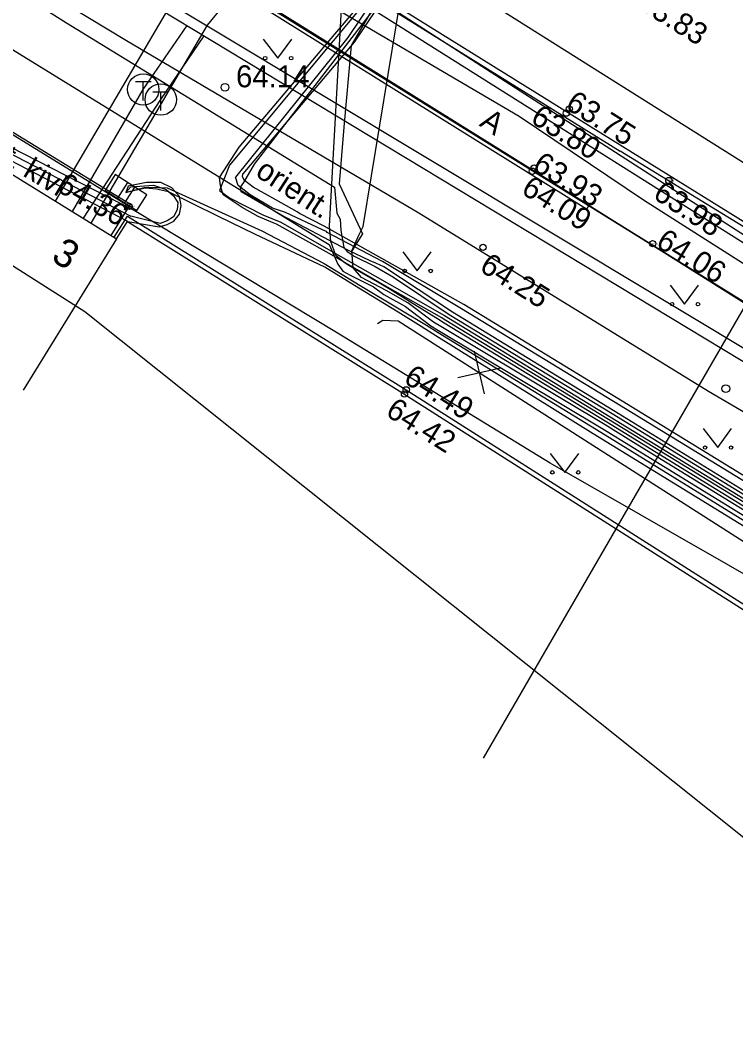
# Model space of a CAD drawing. Extents: x 641621 to 642110, y 6457211 to 6457534.
# Drawn here: x 641869.44 to 641892.26, y 6457326.51 to 6457359.15 of the extents above; entities that cross this region are included whole.
import ezdxf

# ---------------------------------------------------------------- set-up
doc = ezdxf.new("R2010")
doc.units = 0
for name, color, linetype in [('ELRAJATISMP', 7, 'Continuous'), ('HALJASTUS', 7, 'Continuous'), ('HOONE', 7, 'Continuous'), ('KORGUS-EH2000', 7, 'Continuous'), ('KPKAABEL', 7, 'Continuous'), ('MOOTKORG-EH2000', 7, 'Continuous'), ('MOOTMPUNKT', 7, 'Continuous'), ('MOOTNR', 7, 'Continuous'), ('MOOTPIIR', 7, 'Continuous'), ('MPKAABEL', 7, 'Continuous'), ('PIIR', 7, 'Continuous'), ('SITRASS', 7, 'Continuous'), ('SKTRASS', 7, 'Continuous'), ('TEE', 7, 'Continuous'), ('TKAEV', 7, 'Continuous'), ('TTRASS', 7, 'Continuous'), ('VTRASS', 7, 'Continuous')]:
    doc.layers.add(name, color=color, linetype=linetype)

msp = doc.modelspace()

# ---------------------------------------------------------------- linework, layer by layer
at = {"layer": 'ELRAJATISMP'}
for p, q in [((641872.466, 6457354.233), (641872.144, 6457353.73)), ((641873.472, 6457353.59), (641872.466, 6457354.233)), ((641872.854, 6457353.985), (641872.533, 6457353.482)), ((641872.144, 6457353.73), (641873.15, 6457353.087)), ((641873.083, 6457353.838), (641872.762, 6457353.335)), ((641873.15, 6457353.087), (641873.472, 6457353.59))]:
    msp.add_line(p, q, dxfattribs=at)
at = {"layer": 'HALJASTUS'}
for p, q in [((641877.187, 6457358.557), (641877.65, 6457357.95)), ((641877.65, 6457357.95), (641878.096, 6457358.557)), ((641881.637, 6457351.767), (641882.1, 6457351.16)), ((641882.1, 6457351.16), (641882.546, 6457351.767)), ((641890.167, 6457350.707), (641890.63, 6457350.1)), ((641890.63, 6457350.1), (641891.076, 6457350.707)), ((641891.223, 6457346.131), (641891.686, 6457345.525)), ((641891.686, 6457345.525), (641892.132, 6457346.131)), ((641886.347, 6457345.34), (641886.811, 6457344.734)), ((641886.811, 6457344.734), (641887.256, 6457345.34))]:
    msp.add_line(p, q, dxfattribs=at)
for centre in [(641877.249, 6457357.95), (641878.078, 6457357.95), (641881.699, 6457351.16), (641882.528, 6457351.16), (641890.229, 6457350.1), (641891.058, 6457350.1), (641891.285, 6457345.525), (641892.114, 6457345.525), (641886.41, 6457344.734), (641887.238, 6457344.734)]:
    msp.add_circle(centre, 0.055, dxfattribs=at)
at = {"layer": 'HOONE'}
for points in [[(641804.332, 6457394.339), (641872.511, 6457352.187)], [(641872.511, 6457352.187), (641869.525, 6457347.357)]]:
    msp.add_lwpolyline(points, dxfattribs=at)
at = {"layer": 'KORGUS-EH2000'}
for centre, radius in [((641875.969, 6457357.021), 0.125), ((641886.858, 6457356.195), 0.1), ((641886.955, 6457356.326), 0.1), ((641885.772, 6457354.343), 0.1), ((641885.827, 6457354.446), 0.1), ((641890.127, 6457354.047), 0.1), ((641872.906, 6457353.219), 0.1), ((641884.201, 6457351.917), 0.1), ((641889.609, 6457352.029), 0.1), ((641881.749, 6457347.366), 0.1), ((641891.945, 6457347.405), 0.125), ((641881.694, 6457347.232), 0.1)]:
    msp.add_circle(centre, radius, dxfattribs=at)
at = {"layer": 'KPKAABEL'}
for points in [[(641883.843, 6457364.5), (641879.891, 6457358.612), (641876.3, 6457354.148)], [(641884.056, 6457364.368), (641880.091, 6457358.462), (641876.541, 6457354.258)], [(641896.541, 6457333.406), (641896.602, 6457333.271), (641896.778, 6457333.135), (641897.088, 6457333.021), (641897.308, 6457333.102), (641899.284, 6457336.652), (641900.714, 6457339.297), (641900.712, 6457339.533), (641900.601, 6457339.768), (641899.932, 6457340.163), (641898.901, 6457340.713), (641888.644, 6457347.007), (641883.591, 6457350.094), (641879.131, 6457352.589), (641878.349, 6457352.99), (641878.266, 6457353.048), (641877.585, 6457353.431), (641876.869, 6457353.836), (641876.595, 6457354.047), (641876.526, 6457354.168), (641876.541, 6457354.258)], [(641896.77, 6457333.278), (641896.797, 6457333.213), (641897.078, 6457333.073), (641897.198, 6457333.232), (641899.161, 6457336.762), (641900.554, 6457339.337), (641900.552, 6457339.496), (641900.477, 6457339.655), (641899.853, 6457340.024), (641898.803, 6457340.614), (641888.55, 6457346.877), (641883.508, 6457349.957), (641880.991, 6457351.461), (641879.222, 6457352.384), (641879.206, 6457352.414), (641879.074, 6457352.475), (641877.898, 6457353.021), (641877.484, 6457353.159), (641876.766, 6457353.591), (641876.387, 6457353.891), (641876.3, 6457354.148)]]:
    msp.add_lwpolyline(points, dxfattribs=at)
at = {"layer": 'MOOTMPUNKT'}
for centre in [(641890.127, 6457354.047), (641872.906, 6457353.219), (641889.609, 6457352.029)]:
    msp.add_circle(centre, 0.1, dxfattribs=at)
at = {"layer": 'MOOTPIIR'}
msp.add_lwpolyline([(641908.689, 6457341.906), (641899.632, 6457327.396), (641871.494, 6457349.851), (641788.952, 6457402.357), (641797.325, 6457413.592)], close=True, dxfattribs=at)
at = {"layer": 'MPKAABEL'}
for p, q in [((641883.922, 6457348.602), (641884.231, 6457347.236)), ((641883.393, 6457347.764), (641884.759, 6457348.073))]:
    msp.add_line(p, q, dxfattribs=at)
for points in [[(641788.666, 6457406.98), (641797.883, 6457401.16), (641808.969, 6457394.027), (641825.922, 6457383.496), (641837.883, 6457377.746), (641847.742, 6457371.645), (641859.52, 6457364.367), (641866.237, 6457360.05), (641879.023, 6457352.161), (641879.291, 6457352.006)], [(641823.866, 6457388.357), (641825.758, 6457387.172), (641835.09, 6457381.367), (641846.668, 6457373.699), (641860.746, 6457365.496), (641870.907, 6457359.077), (641879.464, 6457353.831), (641879.538, 6457353), (641879.638, 6457352.81), (641879.666, 6457352.448), (641879.755, 6457351.908), (641879.866, 6457351.781), (641880.092, 6457351.629), (641880.756, 6457351.302), (641881.346, 6457350.964), (641883.116, 6457349.775), (641888.318, 6457346.611), (641898.556, 6457340.318), (641899.484, 6457339.808), (641899.565, 6457339.688), (641899.58, 6457339.579), (641898.003, 6457336.118)], [(641908.327, 6457340.523), (641903.796, 6457342.811), (641902.783, 6457343.33), (641901.48, 6457342.346), (641900.528, 6457341.964), (641891.398, 6457347.318), (641882.153, 6457353.008), (641872.828, 6457358.508), (641869.127, 6457360.745), (641870.435, 6457363.475), (641867.535, 6457360.448), (641858.155, 6457366.16), (641849.123, 6457371.836), (641840.419, 6457377.178)], [(641879.298, 6457352.587), (641879.77, 6457361.08), (641882.906, 6457365.083)], [(641897.828, 6457336.218), (641899.374, 6457339.609), (641899.345, 6457339.656), (641898.455, 6457340.145), (641888.199, 6457346.417), (641882.96, 6457349.613), (641882.882, 6457349.662), (641881.156, 6457350.638), (641879.294, 6457351.716), (641877.606, 6457352.655), (641877.5, 6457352.701), (641877.029, 6457352.896), (641876.515, 6457353.185), (641875.91, 6457353.585), (641875.827, 6457353.881), (641875.788, 6457354.137), (641876.419, 6457355.115), (641879.351, 6457358.573), (641884.404, 6457364.535)], [(641884.427, 6457364.521), (641879.421, 6457358.507), (641876.115, 6457354.535), (641875.789, 6457353.727), (641876.114, 6457353.492), (641877.17, 6457352.954), (641877.746, 6457352.713), (641879.343, 6457351.803), (641881.213, 6457350.738), (641882.972, 6457349.735), (641888.251, 6457346.502), (641898.506, 6457340.231), (641899.415, 6457339.732), (641899.469, 6457339.651), (641899.477, 6457339.594), (641897.915, 6457336.168)], [(641898.09, 6457336.068), (641899.683, 6457339.564), (641899.661, 6457339.724), (641899.554, 6457339.884), (641898.606, 6457340.404), (641888.37, 6457346.696), (641883.227, 6457349.849), (641881.031, 6457351.291), (641880.919, 6457351.343), (641880.777, 6457351.412), (641880.597, 6457351.488), (641879.886, 6457351.822), (641877.747, 6457352.954), (641876.484, 6457353.683), (641876.461, 6457353.839), (641876.566, 6457353.987), (641876.905, 6457354.567), (641879.919, 6457358.475), (641884.531, 6457364.456)], [(641883.653, 6457364.619), (641879.991, 6457358.355), (641879.763, 6457355.746), (641879.605, 6457353.935), (641880.357, 6457352.35), (641880.019, 6457351.804)], [(641880.373, 6457352.574), (641881.7, 6457360.67), (641884.012, 6457364.395)], [(641893.68, 6457330.53), (641894.208, 6457333.432), (641895.972, 6457337.132), (641896.241, 6457338.761), (641894.918, 6457340.123), (641886.344, 6457345.029), (641879.53, 6457349.2), (641873.066, 6457353.087), (641866.479, 6457356.458), (641865.863, 6457356.297)], [(641866.074, 6457356.167), (641866.456, 6457356.293), (641872.968, 6457352.912)], [(641872.871, 6457352.738), (641866.438, 6457356.076), (641866.296, 6457356.03)], [(641872.871, 6457352.738), (641873.867, 6457352.566), (641874.122, 6457352.643), (641874.33, 6457352.749), (641874.517, 6457352.969), (641874.57, 6457353.244), (641874.517, 6457353.531), (641874.271, 6457353.815), (641873.924, 6457353.985), (641873.466, 6457353.988), (641872.877, 6457353.87), (641872.808, 6457353.66)], [(641872.808, 6457353.66), (641872.961, 6457353.841), (641873.686, 6457353.894), (641874.089, 6457353.764), (641874.324, 6457353.555), (641874.463, 6457353.342), (641874.443, 6457353.113), (641874.321, 6457352.884), (641874.127, 6457352.755), (641873.897, 6457352.677), (641872.968, 6457352.912)], [(641872.808, 6457353.66), (641873.395, 6457353.828), (641873.524, 6457353.833), (641874.125, 6457353.817), (641877.139, 6457352.44), (641879.133, 6457351.397), (641880.285, 6457350.701), (641881.574, 6457349.924), (641882.391, 6457349.432), (641882.765, 6457349.199), (641887.953, 6457346.015), (641895.044, 6457341.645), (641897.78, 6457339.961), (641898.232, 6457339.746), (641898.743, 6457339.452), (641898.81, 6457339.397), (641898.829, 6457339.295), (641897.481, 6457336.418)], [(641897.393, 6457336.468), (641898.672, 6457339.24), (641898.66, 6457339.301), (641898.616, 6457339.334), (641898.138, 6457339.612), (641897.609, 6457339.886), (641894.936, 6457341.53), (641887.717, 6457345.96), (641882.699, 6457349.091), (641882.229, 6457349.39), (641881.493, 6457349.845), (641880.233, 6457350.616), (641879.155, 6457351.286), (641876.919, 6457352.333), (641875.76, 6457352.9), (641874.165, 6457353.68), (641873.777, 6457353.769), (641873.428, 6457353.799), (641872.808, 6457353.66)], [(641897.742, 6457336.268), (641899.209, 6457339.453), (641899.239, 6457339.56), (641899.216, 6457339.623), (641898.405, 6457340.058), (641897.961, 6457340.306), (641895.302, 6457341.928), (641888.147, 6457346.331), (641882.908, 6457349.528), (641882.831, 6457349.576), (641881.89, 6457350.16), (641881.239, 6457350.566), (641880.902, 6457350.774), (641880.615, 6457350.931), (641880.273, 6457351.128), (641879.901, 6457351.342), (641879.754, 6457351.444), (641879.507, 6457351.654), (641879.347, 6457352.103), (641879.298, 6457352.587)], [(641897.655, 6457336.318), (641899.105, 6457339.453), (641899.098, 6457339.56), (641898.357, 6457339.97), (641897.91, 6457340.219), (641895.25, 6457341.843), (641888.997, 6457345.691), (641888.095, 6457346.246), (641882.851, 6457349.385), (641882.615, 6457349.53), (641881.798, 6457350.141), (641881.108, 6457350.535), (641880.318, 6457350.951), (641880.059, 6457351.258), (641880.019, 6457351.804), (641880.249, 6457352.326), (641880.373, 6457352.574)], [(641879.291, 6457352.006), (641879.57, 6457351.379), (641879.722, 6457351.149), (641879.965, 6457351.03), (641880.702, 6457350.655), (641881.039, 6457350.411), (641881.721, 6457350.023), (641882.536, 6457349.413), (641882.778, 6457349.264), (641888.021, 6457346.125), (641895.176, 6457341.722), (641897.839, 6457340.097), (641898.289, 6457339.847), (641898.959, 6457339.475), (641898.959, 6457339.325), (641897.551, 6457336.377)], [(641880.828, 6457349.489), (641881, 6457349.59), (641881.49, 6457349.57), (641899.36, 6457338.16), (641904.343, 6457334.908)]]:
    msp.add_lwpolyline(points, dxfattribs=at)
at = {"layer": 'PIIR'}
msp.add_lwpolyline([(641947.23, 6457335.26), (641928.01, 6457347.48), (641921.65, 6457351.45), (641846.17, 6457398.64), (641778.44, 6457440.99), (641757.51, 6457454.08), (641744.22, 6457462.14), (641649.3, 6457520.04), (641627.22, 6457533.61), (641620.52, 6457520.65), (641644.18, 6457505.9), (641635.64, 6457478.71), (641644.54, 6457473.14), (641653.08, 6457500.34), (641721.15, 6457457.9), (641707.06, 6457434.05), (641711.74, 6457431.13), (641726.06, 6457454.61), (641734.68, 6457448.35), (641745.48, 6457441.64), (641787.89, 6457415.14), (641907.87, 6457340.64), (641914.63, 6457336.44), (641987.04, 6457290.9)], dxfattribs=at)
msp.add_lwpolyline([(641719.31, 6457397.33), (641761.55, 6457372.84), (641816.05, 6457331.77), (641842.49, 6457285.89), (641891.55, 6457314.33), (641907.87, 6457340.64), (641787.89, 6457415.14), (641745.48, 6457441.64)], close=True, dxfattribs=at)
at = {"layer": 'SITRASS'}
for points in [[(641871.533, 6457365.282), (641905.05, 6457344.163), (641909.132, 6457341.591)], [(641871.7, 6457352.689), (641875.409, 6457358.998), (641877.039, 6457360.987)], [(641877.039, 6457360.987), (641885.357, 6457356.101), (641889.32, 6457353.427), (641897.471, 6457348.244), (641904.788, 6457343.627), (641908.707, 6457341.122)]]:
    msp.add_lwpolyline(points, dxfattribs=at)
at = {"layer": 'SKTRASS'}
msp.add_line((641894.492, 6457353.358), (641875.158, 6457365.545), dxfattribs=at)
msp.add_lwpolyline([(641884.219, 6457335.617), (641893.793, 6457352.178)], dxfattribs=at)
at = {"layer": 'TEE'}
for p, q in [((641894.862, 6457351.12), (641888.574, 6457354.985)), ((641872.338, 6457352.294), (641872.906, 6457353.219))]:
    msp.add_line(p, q, dxfattribs=at)
for points in [[(641871.789, 6457365.453), (641876.888, 6457362.246), (641888.574, 6457354.985)], [(641871.88, 6457365.598), (641876.979, 6457362.391), (641888.665, 6457355.131)], [(641887.577, 6457353.262), (641887.498, 6457353.135), (641870.44, 6457363.765)], [(641887.577, 6457353.262), (641870.519, 6457363.893)], [(641866.584, 6457355.852), (641867.183, 6457356.827), (641872.948, 6457353.287), (641872.906, 6457353.219), (641867.209, 6457356.717), (641866.652, 6457355.809)], [(641888.665, 6457355.131), (641894.938, 6457351.24)], [(641887.577, 6457353.262), (641894.158, 6457349.118)], [(641872.432, 6457352.236), (641872.853, 6457352.912), (641881.664, 6457347.419), (641881.749, 6457347.366), (641895.473, 6457338.642), (641894.781, 6457337.444)], [(641872.511, 6457352.187), (641872.853, 6457352.736)], [(641872.855, 6457352.735), (641881.606, 6457347.279), (641881.669, 6457347.239), (641895.271, 6457338.593), (641894.651, 6457337.519)]]:
    msp.add_lwpolyline(points, dxfattribs=at)
at = {"layer": 'TKAEV'}
for p, q in [((641873.111, 6457357.202), (641873.611, 6457357.202)), ((641873.361, 6457356.602), (641873.361, 6457357.202)), ((641873.667, 6457356.877), (641874.167, 6457356.877)), ((641873.917, 6457356.277), (641873.917, 6457356.877))]:
    msp.add_line(p, q, dxfattribs=at)
for centre in [(641873.361, 6457356.952), (641873.917, 6457356.627)]:
    msp.add_circle(centre, 0.5, dxfattribs=at)
at = {"layer": 'TTRASS'}
msp.add_line((641868.668, 6457362.671), (641907.755, 6457339.063), dxfattribs=at)
for points in [[(641837.603, 6457394.198), (641831.708, 6457385.608), (641868.3, 6457363.242), (641907.909, 6457339.459)], [(641873.361, 6457356.952), (641874.758, 6457358.993)], [(641873.917, 6457356.627), (641875.304, 6457358.663)], [(641871.101, 6457353.059), (641873.361, 6457356.952)], [(641871.45, 6457352.843), (641873.917, 6457356.627)]]:
    msp.add_lwpolyline(points, dxfattribs=at)
at = {"layer": 'VTRASS'}
msp.add_lwpolyline([(641870.563, 6457353.392), (641875.321, 6457361.508), (641879.132, 6457367.429)], dxfattribs=at)

# ---------------------------------------------------------------- texts
at = {"layer": 'HOONE'}
msp.add_text('3', height=0.9, rotation=328.4231, dxfattribs=at).set_placement((641870.382, 6457351.514))
at = {"layer": 'KORGUS-EH2000'}
for s, rotation, p in [(' 63.83', 327.9558, (641888.868, 6457359.71)), (' 63.75', 327.8554, (641886.569, 6457356.505)), (' 63.80', 327.8554, (641885.456, 6457356.06)), (' 63.93', 327.8554, (641885.519, 6457354.551)), ('64.36', 329.9456, (641870.553, 6457353.735)), (' 64.09', 327.8554, (641885.161, 6457353.793)), ('63.98', 326.7212, (641889.585, 6457353.504)), ('64.06', 328.3415, (641889.675, 6457351.956)), (' 64.25', 327.8554, (641883.829, 6457351.324)), (' 64.49', 327.8554, (641881.404, 6457347.761)), (' 64.42', 327.8554, (641880.834, 6457346.707))]:
    msp.add_text(s, height=0.7, rotation=rotation, dxfattribs=at).set_placement(p)
msp.add_text('64.14', height=0.7, dxfattribs=at).set_placement((641876.319, 6457357.021))
at = {"layer": 'MOOTKORG-EH2000'}
for s, p in [('63.98', (641890.127, 6457354.022)), ('64.36', (641872.906, 6457353.194)), ('64.06', (641889.609, 6457352.004))]:
    msp.add_text(s, height=0.05, dxfattribs=at).set_placement(p)
at = {"layer": 'MOOTNR'}
for s, p in [('2', (641890.127, 6457353.947)), ('3', (641872.906, 6457353.119)), ('1', (641889.609, 6457351.929))]:
    msp.add_text(s, height=0.05, dxfattribs=at).set_placement(p)
at = {"layer": 'MPKAABEL'}
msp.add_text('orient.', height=0.7, rotation=327.0149, dxfattribs=at).set_placement((641876.9, 6457354.212))
at = {"layer": 'TEE'}
for s, rotation, p in [('A', 326.5726, (641884.053, 6457355.809)), ('bet. kivi', 329.2159, (641867.923, 6457355.142))]:
    msp.add_text(s, height=0.7, rotation=rotation, dxfattribs=at).set_placement(p)

doc.saveas('drawing.dxf')
